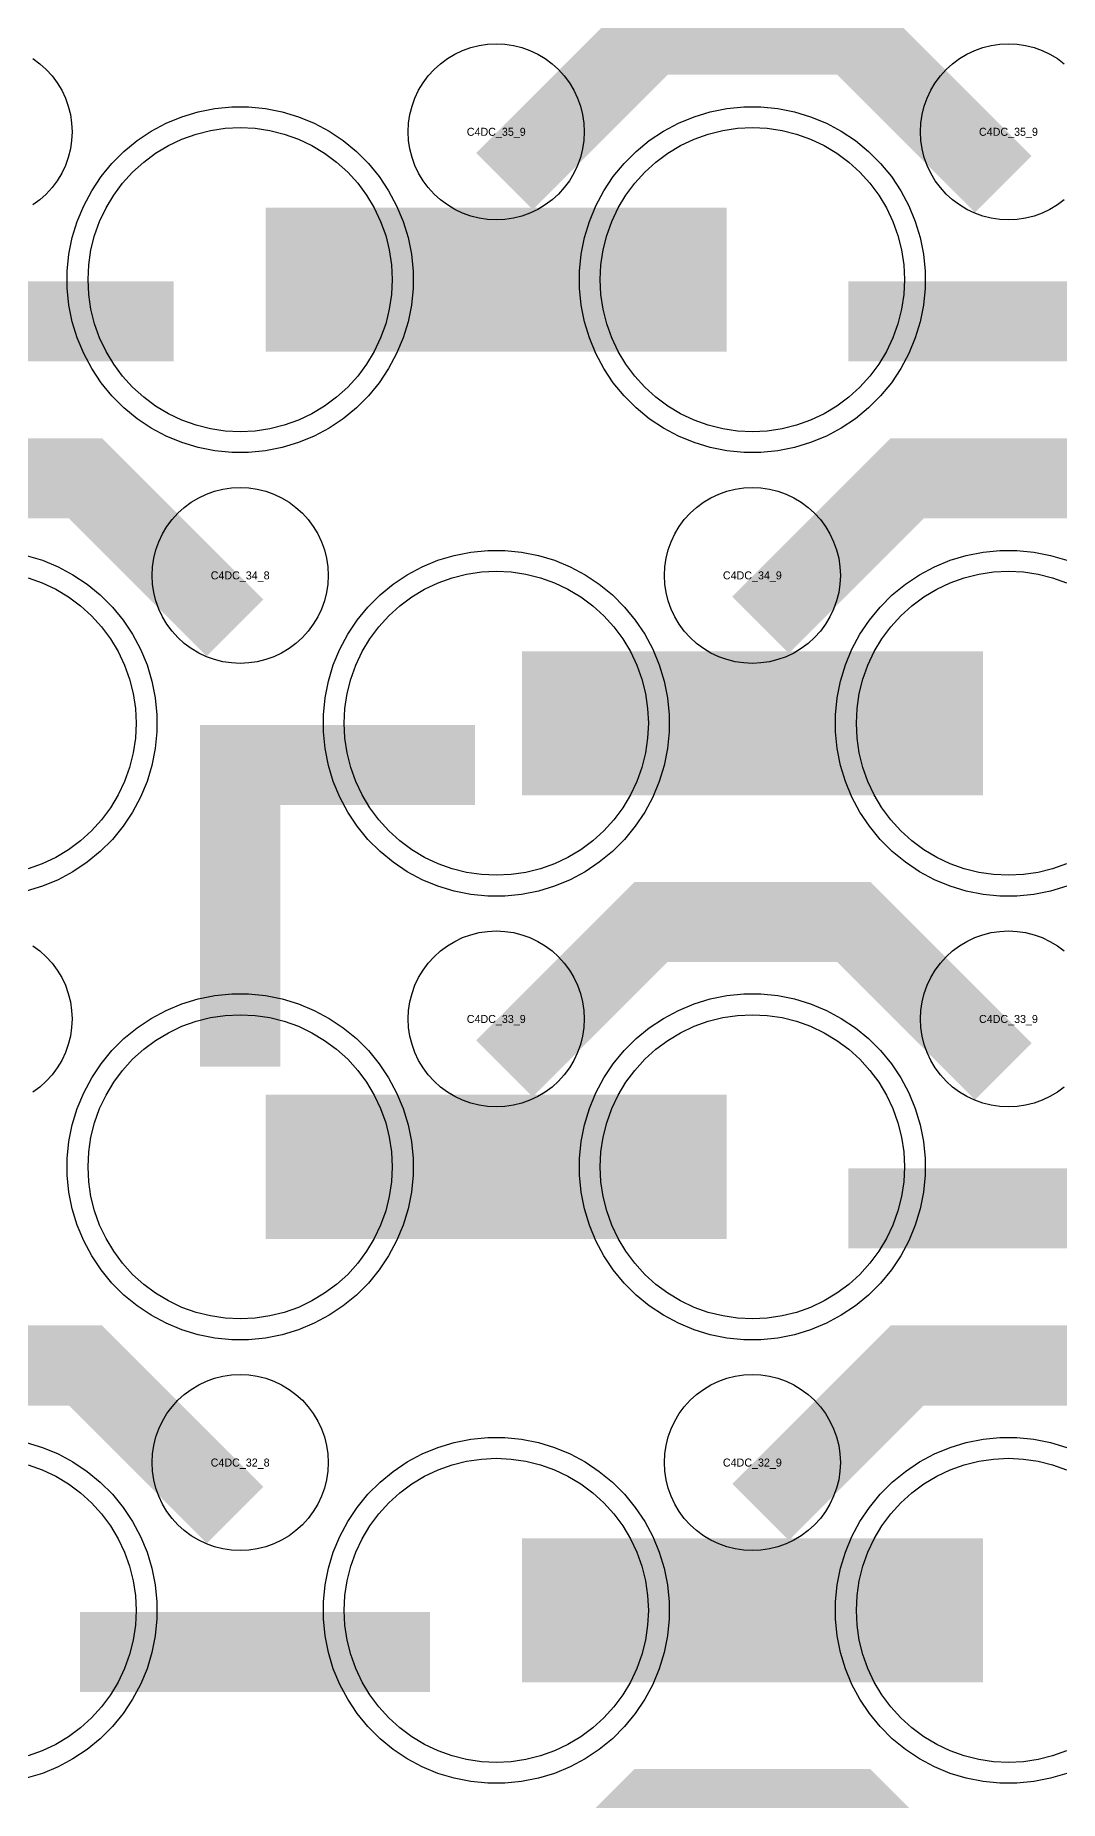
# Model space of a CAD drawing. Extents: x -11880 to 11880, y -14992 to 14992.
# Drawn here: x -9264 to -8944, y -10465 to -9913 of the extents above; entities that cross this region are included whole.
import ezdxf
from ezdxf.enums import TextEntityAlignment as Align

# ---------------------------------------------------------------- set-up
doc = ezdxf.new("R2010")
doc.units = 0
doc.header["$MEASUREMENT"] = 0
for name, color, linetype in [('GDS_775_DT_237', 138, 'CONTINUOUS'), ('RDL1_FS', 34, 'CONTINUOUS'), ('RDL_BS', 160, 'CONTINUOUS')]:
    doc.layers.add(name, color=color, linetype=linetype)

msp = doc.modelspace()

# ---------------------------------------------------------------- linework, layer by layer
at = {"layer": 'RDL1_FS', "color": 240, "true_color": 0xed1f24}
for points in [[(-9200, -10037.329), (-9204.657, -10037.1), (-9209.268, -10036.416), (-9213.791, -10035.284), (-9218.181, -10033.712), (-9222.395, -10031.72), (-9226.395, -10029.322), (-9230.14, -10026.544), (-9233.594, -10023.414), (-9236.724, -10019.96), (-9239.502, -10016.215), (-9241.9, -10012.215), (-9243.892, -10008.001), (-9245.464, -10003.611), (-9246.596, -9999.088), (-9247.28, -9994.477), (-9247.509, -9989.82), (-9247.28, -9985.163), (-9246.596, -9980.552), (-9245.464, -9976.029), (-9243.892, -9971.639), (-9241.9, -9967.425), (-9239.502, -9963.425), (-9236.724, -9959.68), (-9233.594, -9956.226), (-9230.14, -9953.096), (-9226.395, -9950.318), (-9222.395, -9947.92), (-9218.181, -9945.928), (-9213.791, -9944.356), (-9209.268, -9943.224), (-9204.657, -9942.54), (-9200, -9942.311), (-9195.343, -9942.54), (-9190.732, -9943.224), (-9186.209, -9944.356), (-9181.819, -9945.928), (-9177.605, -9947.92), (-9173.605, -9950.318), (-9169.86, -9953.096), (-9166.406, -9956.226), (-9163.276, -9959.68), (-9160.498, -9963.425), (-9158.1, -9967.425), (-9156.108, -9971.639), (-9154.536, -9976.029), (-9153.404, -9980.552), (-9152.72, -9985.163), (-9152.491, -9989.82), (-9152.72, -9994.477), (-9153.404, -9999.088), (-9154.536, -10003.611), (-9156.108, -10008.001), (-9158.1, -10012.215), (-9160.498, -10016.215), (-9163.276, -10019.96), (-9166.406, -10023.414), (-9169.86, -10026.544), (-9173.605, -10029.322), (-9177.605, -10031.72), (-9181.819, -10033.712), (-9186.209, -10035.284), (-9190.732, -10036.416), (-9195.343, -10037.1)], [(-9040, -10037.329), (-9044.657, -10037.1), (-9049.268, -10036.416), (-9053.791, -10035.284), (-9058.181, -10033.712), (-9062.395, -10031.72), (-9066.395, -10029.322), (-9070.14, -10026.544), (-9073.594, -10023.414), (-9076.724, -10019.96), (-9079.502, -10016.215), (-9081.9, -10012.215), (-9083.892, -10008.001), (-9085.464, -10003.611), (-9086.596, -9999.088), (-9087.28, -9994.477), (-9087.509, -9989.82), (-9087.28, -9985.163), (-9086.596, -9980.552), (-9085.464, -9976.029), (-9083.892, -9971.639), (-9081.9, -9967.425), (-9079.502, -9963.425), (-9076.724, -9959.68), (-9073.594, -9956.226), (-9070.14, -9953.096), (-9066.395, -9950.318), (-9062.395, -9947.92), (-9058.181, -9945.928), (-9053.791, -9944.356), (-9049.268, -9943.224), (-9044.657, -9942.54), (-9040, -9942.311), (-9035.343, -9942.54), (-9030.732, -9943.224), (-9026.209, -9944.356), (-9021.819, -9945.928), (-9017.605, -9947.92), (-9013.605, -9950.318), (-9009.86, -9953.096), (-9006.406, -9956.226), (-9003.276, -9959.68), (-9000.498, -9963.425), (-8998.1, -9967.425), (-8996.108, -9971.639), (-8994.536, -9976.029), (-8993.404, -9980.552), (-8992.72, -9985.163), (-8992.491, -9989.82), (-8992.72, -9994.477), (-8993.404, -9999.088), (-8994.536, -10003.611), (-8996.108, -10008.001), (-8998.1, -10012.215), (-9000.498, -10016.215), (-9003.276, -10019.96), (-9006.406, -10023.414), (-9009.86, -10026.544), (-9013.605, -10029.322), (-9017.605, -10031.72), (-9021.819, -10033.712), (-9026.209, -10035.284), (-9030.732, -10036.416), (-9035.343, -10037.1)], [(-9120, -10453.024), (-9124.657, -10452.795), (-9129.268, -10452.111), (-9133.791, -10450.979), (-9138.181, -10449.407), (-9142.395, -10447.415), (-9146.395, -10445.017), (-9150.14, -10442.239), (-9153.594, -10439.109), (-9156.724, -10435.655), (-9159.502, -10431.91), (-9161.9, -10427.91), (-9163.892, -10423.696), (-9165.464, -10419.306), (-9166.596, -10414.783), (-9167.28, -10410.172), (-9167.509, -10405.515), (-9167.28, -10400.858), (-9166.596, -10396.247), (-9165.464, -10391.724), (-9163.892, -10387.334), (-9161.9, -10383.12), (-9159.502, -10379.12), (-9156.724, -10375.375), (-9153.594, -10371.921), (-9150.14, -10368.791), (-9146.395, -10366.013), (-9142.395, -10363.615), (-9138.181, -10361.623), (-9133.791, -10360.051), (-9129.268, -10358.919), (-9124.657, -10358.235), (-9120, -10358.006), (-9115.343, -10358.235), (-9110.732, -10358.919), (-9106.209, -10360.051), (-9101.819, -10361.623), (-9097.605, -10363.615), (-9093.605, -10366.013), (-9089.86, -10368.791), (-9086.406, -10371.921), (-9083.276, -10375.375), (-9080.498, -10379.12), (-9078.1, -10383.12), (-9076.108, -10387.334), (-9074.536, -10391.724), (-9073.404, -10396.247), (-9072.72, -10400.858), (-9072.491, -10405.515), (-9072.72, -10410.172), (-9073.404, -10414.783), (-9074.536, -10419.306), (-9076.108, -10423.696), (-9078.1, -10427.91), (-9080.498, -10431.91), (-9083.276, -10435.655), (-9086.406, -10439.109), (-9089.86, -10442.239), (-9093.605, -10445.017), (-9097.605, -10447.415), (-9101.819, -10449.407), (-9106.209, -10450.979), (-9110.732, -10452.111), (-9115.343, -10452.795)]]:
    msp.add_lwpolyline(points, close=True, dxfattribs=at)
for points in [[(-9191.998, -9989.82, 45, 45, 0), (-9119.998, -9989.82, 45, 45, 0)], [(-9119.998, -9989.82, 45, 45, 0), (-9047.998, -9989.82, 45, 45, 0)], [(-9111.998, -10405.515, 45, 45, 0), (-9039.998, -10405.515, 45, 45, 0)], [(-9039.998, -10405.515, 45, 45, 0), (-8967.998, -10405.515, 45, 45, 0)]]:
    msp.add_lwpolyline(points, format="xyseb", dxfattribs=at)
for points in [[(-9266.209, -10082.921), (-9261.819, -10084.493), (-9257.605, -10086.485), (-9253.605, -10088.883), (-9249.86, -10091.661), (-9246.406, -10094.791), (-9243.276, -10098.245), (-9240.498, -10101.99), (-9238.1, -10105.99), (-9236.108, -10110.204), (-9234.536, -10114.594), (-9233.404, -10119.117), (-9232.72, -10123.728), (-9232.491, -10128.385), (-9232.72, -10133.042), (-9233.404, -10137.653), (-9234.536, -10142.176), (-9236.108, -10146.566), (-9238.1, -10150.78), (-9240.498, -10154.78), (-9243.276, -10158.525), (-9246.406, -10161.979), (-9249.86, -10165.109), (-9253.605, -10167.887), (-9257.605, -10170.285), (-9261.819, -10172.277), (-9266.209, -10173.849)], [(-9266.209, -10360.051), (-9261.819, -10361.623), (-9257.605, -10363.615), (-9253.605, -10366.013), (-9249.86, -10368.791), (-9246.406, -10371.921), (-9243.276, -10375.375), (-9240.498, -10379.12), (-9238.1, -10383.12), (-9236.108, -10387.334), (-9234.536, -10391.724), (-9233.404, -10396.247), (-9232.72, -10400.858), (-9232.491, -10405.515), (-9232.72, -10410.172), (-9233.404, -10414.783), (-9234.536, -10419.306), (-9236.108, -10423.696), (-9238.1, -10427.91), (-9240.498, -10431.91), (-9243.276, -10435.655), (-9246.406, -10439.109), (-9249.86, -10442.239), (-9253.605, -10445.017), (-9257.605, -10447.415), (-9261.819, -10449.407), (-9266.209, -10450.979)], [(-8941.819, -10449.407), (-8946.209, -10450.979), (-8950.732, -10452.111), (-8955.343, -10452.795), (-8960, -10453.024), (-8964.657, -10452.795), (-8969.268, -10452.111), (-8973.791, -10450.979), (-8978.181, -10449.407), (-8982.395, -10447.415), (-8986.395, -10445.017), (-8990.14, -10442.239), (-8993.594, -10439.109), (-8996.724, -10435.655), (-8999.502, -10431.91), (-9001.9, -10427.91), (-9003.892, -10423.696), (-9005.464, -10419.306), (-9006.596, -10414.783), (-9007.28, -10410.172), (-9007.509, -10405.515), (-9007.28, -10400.858), (-9006.596, -10396.247), (-9005.464, -10391.724), (-9003.892, -10387.334), (-9001.9, -10383.12), (-8999.502, -10379.12), (-8996.724, -10375.375), (-8993.594, -10371.921), (-8990.14, -10368.791), (-8986.395, -10366.013), (-8982.395, -10363.615), (-8978.181, -10361.623), (-8973.791, -10360.051), (-8969.268, -10358.919), (-8964.657, -10358.235), (-8960, -10358.006), (-8955.343, -10358.235), (-8950.732, -10358.919), (-8946.209, -10360.051), (-8941.819, -10361.623)]]:
    msp.add_lwpolyline(points, dxfattribs=at)
at = {"layer": 'RDL1_FS'}
for points in [[(-9120, -10175.894), (-9124.657, -10175.665), (-9129.268, -10174.981), (-9133.791, -10173.849), (-9138.181, -10172.277), (-9142.395, -10170.285), (-9146.395, -10167.887), (-9150.14, -10165.109), (-9153.594, -10161.979), (-9156.724, -10158.525), (-9159.502, -10154.78), (-9161.9, -10150.78), (-9163.892, -10146.566), (-9165.464, -10142.176), (-9166.596, -10137.653), (-9167.28, -10133.042), (-9167.509, -10128.385), (-9167.28, -10123.728), (-9166.596, -10119.117), (-9165.464, -10114.594), (-9163.892, -10110.204), (-9161.9, -10105.99), (-9159.502, -10101.99), (-9156.724, -10098.245), (-9153.594, -10094.791), (-9150.14, -10091.661), (-9146.395, -10088.883), (-9142.395, -10086.485), (-9138.181, -10084.493), (-9133.791, -10082.921), (-9129.268, -10081.789), (-9124.657, -10081.105), (-9120, -10080.876), (-9115.343, -10081.105), (-9110.732, -10081.789), (-9106.209, -10082.921), (-9101.819, -10084.493), (-9097.605, -10086.485), (-9093.605, -10088.883), (-9089.86, -10091.661), (-9086.406, -10094.791), (-9083.276, -10098.245), (-9080.498, -10101.99), (-9078.1, -10105.99), (-9076.108, -10110.204), (-9074.536, -10114.594), (-9073.404, -10119.117), (-9072.72, -10123.728), (-9072.491, -10128.385), (-9072.72, -10133.042), (-9073.404, -10137.653), (-9074.536, -10142.176), (-9076.108, -10146.566), (-9078.1, -10150.78), (-9080.498, -10154.78), (-9083.276, -10158.525), (-9086.406, -10161.979), (-9089.86, -10165.109), (-9093.605, -10167.887), (-9097.605, -10170.285), (-9101.819, -10172.277), (-9106.209, -10173.849), (-9110.732, -10174.981), (-9115.343, -10175.665)], [(-9200, -10314.459), (-9204.657, -10314.23), (-9209.268, -10313.546), (-9213.791, -10312.414), (-9218.181, -10310.842), (-9222.395, -10308.85), (-9226.395, -10306.452), (-9230.14, -10303.674), (-9233.594, -10300.544), (-9236.724, -10297.09), (-9239.502, -10293.345), (-9241.9, -10289.345), (-9243.892, -10285.131), (-9245.464, -10280.741), (-9246.596, -10276.218), (-9247.28, -10271.607), (-9247.509, -10266.95), (-9247.28, -10262.293), (-9246.596, -10257.682), (-9245.464, -10253.159), (-9243.892, -10248.769), (-9241.9, -10244.555), (-9239.502, -10240.555), (-9236.724, -10236.81), (-9233.594, -10233.356), (-9230.14, -10230.226), (-9226.395, -10227.448), (-9222.395, -10225.05), (-9218.181, -10223.058), (-9213.791, -10221.486), (-9209.268, -10220.354), (-9204.657, -10219.67), (-9200, -10219.441), (-9195.343, -10219.67), (-9190.732, -10220.354), (-9186.209, -10221.486), (-9181.819, -10223.058), (-9177.605, -10225.05), (-9173.605, -10227.448), (-9169.86, -10230.226), (-9166.406, -10233.356), (-9163.276, -10236.81), (-9160.498, -10240.555), (-9158.1, -10244.555), (-9156.108, -10248.769), (-9154.536, -10253.159), (-9153.404, -10257.682), (-9152.72, -10262.293), (-9152.491, -10266.95), (-9152.72, -10271.607), (-9153.404, -10276.218), (-9154.536, -10280.741), (-9156.108, -10285.131), (-9158.1, -10289.345), (-9160.498, -10293.345), (-9163.276, -10297.09), (-9166.406, -10300.544), (-9169.86, -10303.674), (-9173.605, -10306.452), (-9177.605, -10308.85), (-9181.819, -10310.842), (-9186.209, -10312.414), (-9190.732, -10313.546), (-9195.343, -10314.23)], [(-9040, -10314.459), (-9044.657, -10314.23), (-9049.268, -10313.546), (-9053.791, -10312.414), (-9058.181, -10310.842), (-9062.395, -10308.85), (-9066.395, -10306.452), (-9070.14, -10303.674), (-9073.594, -10300.544), (-9076.724, -10297.09), (-9079.502, -10293.345), (-9081.9, -10289.345), (-9083.892, -10285.131), (-9085.464, -10280.741), (-9086.596, -10276.218), (-9087.28, -10271.607), (-9087.509, -10266.95), (-9087.28, -10262.293), (-9086.596, -10257.682), (-9085.464, -10253.159), (-9083.892, -10248.769), (-9081.9, -10244.555), (-9079.502, -10240.555), (-9076.724, -10236.81), (-9073.594, -10233.356), (-9070.14, -10230.226), (-9066.395, -10227.448), (-9062.395, -10225.05), (-9058.181, -10223.058), (-9053.791, -10221.486), (-9049.268, -10220.354), (-9044.657, -10219.67), (-9040, -10219.441), (-9035.343, -10219.67), (-9030.732, -10220.354), (-9026.209, -10221.486), (-9021.819, -10223.058), (-9017.605, -10225.05), (-9013.605, -10227.448), (-9009.86, -10230.226), (-9006.406, -10233.356), (-9003.276, -10236.81), (-9000.498, -10240.555), (-8998.1, -10244.555), (-8996.108, -10248.769), (-8994.536, -10253.159), (-8993.404, -10257.682), (-8992.72, -10262.293), (-8992.491, -10266.95), (-8992.72, -10271.607), (-8993.404, -10276.218), (-8994.536, -10280.741), (-8996.108, -10285.131), (-8998.1, -10289.345), (-9000.498, -10293.345), (-9003.276, -10297.09), (-9006.406, -10300.544), (-9009.86, -10303.674), (-9013.605, -10306.452), (-9017.605, -10308.85), (-9021.819, -10310.842), (-9026.209, -10312.414), (-9030.732, -10313.546), (-9035.343, -10314.23)]]:
    msp.add_lwpolyline(points, close=True, dxfattribs=at)
msp.add_lwpolyline([(-8941.819, -10172.277), (-8946.209, -10173.849), (-8950.732, -10174.981), (-8955.343, -10175.665), (-8960, -10175.894), (-8964.657, -10175.665), (-8969.268, -10174.981), (-8973.791, -10173.849), (-8978.181, -10172.277), (-8982.395, -10170.285), (-8986.395, -10167.887), (-8990.14, -10165.109), (-8993.594, -10161.979), (-8996.724, -10158.525), (-8999.502, -10154.78), (-9001.9, -10150.78), (-9003.892, -10146.566), (-9005.464, -10142.176), (-9006.596, -10137.653), (-9007.28, -10133.042), (-9007.509, -10128.385), (-9007.28, -10123.728), (-9006.596, -10119.117), (-9005.464, -10114.594), (-9003.892, -10110.204), (-9001.9, -10105.99), (-8999.502, -10101.99), (-8996.724, -10098.245), (-8993.594, -10094.791), (-8990.14, -10091.661), (-8986.395, -10088.883), (-8982.395, -10086.485), (-8978.181, -10084.493), (-8973.791, -10082.921), (-8969.268, -10081.789), (-8964.657, -10081.105), (-8960, -10080.876), (-8955.343, -10081.105), (-8950.732, -10081.789), (-8946.209, -10082.921), (-8941.819, -10084.493)], dxfattribs=at)
for points in [[(-9111.998, -10128.385, 45, 45, 0), (-9039.998, -10128.385, 45, 45, 0)], [(-9039.998, -10128.385, 45, 45, 0), (-8967.998, -10128.385, 45, 45, 0)], [(-9191.998, -10266.95, 45, 45, 0), (-9119.998, -10266.95, 45, 45, 0)], [(-9119.998, -10266.95, 45, 45, 0), (-9047.998, -10266.95, 45, 45, 0)]]:
    msp.add_lwpolyline(points, format="xyseb", dxfattribs=at)
at = {"layer": 'RDL_BS'}
for points in [[(-9117.438, -9959.134, 25, 25, 0), (-9071.623, -9913.319, 25, 25, 0), (-9038.07, -9913.319, 25, 25, 0)], [(-8961.599, -9960.033, 25, 25, 0), (-9008.313, -9913.319, 25, 25, 0), (-9038.071, -9913.319, 25, 25, 0)], [(-9201.599, -10098.598, 25, 25, 0), (-9248.313, -10051.884, 25, 25, 0), (-9278.071, -10051.884, 25, 25, 0)], [(-9037.438, -10097.699, 25, 25, 0), (-8991.623, -10051.884, 25, 25, 0), (-8958.07, -10051.884, 25, 25, 0)], [(-8881.599, -10098.598, 25, 25, 0), (-8928.313, -10051.884, 25, 25, 0), (-8958.071, -10051.884, 25, 25, 0)], [(-9200, -10235.675, 25, 25, 0), (-9200, -10128.898, 25, 25, 0)], [(-9212.5, -10141.398, 25, 25, 0), (-9126.667, -10141.398, 25, 25, 0)], [(-9172.944, -10141.398, 25, 25, 0), (-9131.74, -10141.398, 25, 25, 0)], [(-9200, -10159.367, 25, 25, 0), (-9200, -10204.987, 25, 25, 0)], [(-9117.438, -10236.264, 25, 25, 0), (-9071.623, -10190.449, 25, 25, 0), (-9038.07, -10190.449, 25, 25, 0)], [(-8961.599, -10237.163, 25, 25, 0), (-9008.313, -10190.449, 25, 25, 0), (-9038.071, -10190.449, 25, 25, 0)], [(-9009.984, -10279.963, 25, 25, 0), (-8900.719, -10279.963, 25, 25, 0)], [(-9201.599, -10375.728, 25, 25, 0), (-9248.313, -10329.014, 25, 25, 0), (-9278.071, -10329.014, 25, 25, 0)], [(-9037.438, -10374.829, 25, 25, 0), (-8991.623, -10329.014, 25, 25, 0), (-8958.07, -10329.014, 25, 25, 0)], [(-8881.599, -10375.728, 25, 25, 0), (-8928.313, -10329.014, 25, 25, 0), (-8958.071, -10329.014, 25, 25, 0)], [(-9117.438, -10513.394, 25, 25, 0), (-9071.623, -10467.579, 25, 25, 0), (-9038.07, -10467.579, 25, 25, 0)], [(-8961.599, -10514.293, 25, 25, 0), (-9008.313, -10467.579, 25, 25, 0), (-9038.071, -10467.579, 25, 25, 0)]]:
    msp.add_lwpolyline(points, format="xyseb", dxfattribs=at)
for points in [[(-9264.72, -9920.775), (-9262.557, -9922.378), (-9260.558, -9924.19), (-9258.746, -9926.189), (-9257.143, -9928.352), (-9255.75, -9930.676), (-9254.598, -9933.113), (-9253.691, -9935.648), (-9253.034, -9938.267), (-9252.638, -9940.939), (-9252.506, -9943.632), (-9252.638, -9946.325), (-9253.034, -9948.997), (-9253.691, -9951.616), (-9254.598, -9954.151), (-9255.75, -9956.588), (-9257.143, -9958.912), (-9258.746, -9961.075), (-9260.558, -9963.074), (-9262.557, -9964.886), (-9264.72, -9966.489)], [(-8942.557, -9964.886), (-8944.72, -9966.489), (-8947.044, -9967.882), (-8949.481, -9969.034), (-8952.016, -9969.941), (-8954.635, -9970.598), (-8957.307, -9970.994), (-8960, -9971.126), (-8962.693, -9970.994), (-8965.365, -9970.598), (-8967.984, -9969.941), (-8970.519, -9969.034), (-8972.956, -9967.882), (-8975.28, -9966.489), (-8977.443, -9964.886), (-8979.442, -9963.074), (-8981.254, -9961.075), (-8982.857, -9958.912), (-8984.25, -9956.588), (-8985.402, -9954.151), (-8986.309, -9951.616), (-8986.966, -9948.997), (-8987.362, -9946.325), (-8987.494, -9943.632), (-8987.362, -9940.939), (-8986.966, -9938.267), (-8986.309, -9935.648), (-8985.402, -9933.113), (-8984.25, -9930.676), (-8982.857, -9928.352), (-8981.254, -9926.189), (-8979.442, -9924.19), (-8977.443, -9922.378), (-8975.28, -9920.775), (-8972.956, -9919.382), (-8970.519, -9918.23), (-8967.984, -9917.323), (-8965.365, -9916.666), (-8962.693, -9916.27), (-8960, -9916.138), (-8957.307, -9916.27), (-8954.635, -9916.666), (-8952.016, -9917.323), (-8949.481, -9918.23), (-8947.044, -9919.382), (-8944.72, -9920.775), (-8942.557, -9922.378)], [(-8941.795, -10179.291), (-8946.835, -10180.822), (-8952.062, -10181.868), (-8957.356, -10182.385), (-8962.644, -10182.385), (-8967.938, -10181.868), (-8973.165, -10180.822), (-8978.205, -10179.291), (-8983.115, -10177.26), (-8987.777, -10174.768), (-8992.191, -10171.821), (-8996.292, -10168.459), (-9000.074, -10164.677), (-9003.436, -10160.576), (-9006.383, -10156.162), (-9008.875, -10151.5), (-9010.906, -10146.59), (-9012.437, -10141.55), (-9013.483, -10136.323), (-9014, -10131.029), (-9014, -10125.741), (-9013.483, -10120.447), (-9012.437, -10115.22), (-9010.906, -10110.18), (-9008.875, -10105.27), (-9006.383, -10100.608), (-9003.436, -10096.194), (-9000.074, -10092.093), (-8996.292, -10088.311), (-8992.191, -10084.949), (-8987.777, -10082.002), (-8983.115, -10079.51), (-8978.205, -10077.479), (-8973.165, -10075.948), (-8967.938, -10074.902), (-8962.644, -10074.385), (-8957.356, -10074.385), (-8952.062, -10074.902), (-8946.835, -10075.948), (-8941.795, -10077.479)], [(-8942.557, -10242.016), (-8944.72, -10243.619), (-8947.044, -10245.012), (-8949.481, -10246.164), (-8952.016, -10247.071), (-8954.635, -10247.728), (-8957.307, -10248.124), (-8960, -10248.256), (-8962.693, -10248.124), (-8965.365, -10247.728), (-8967.984, -10247.071), (-8970.519, -10246.164), (-8972.956, -10245.012), (-8975.28, -10243.619), (-8977.443, -10242.016), (-8979.442, -10240.204), (-8981.254, -10238.205), (-8982.857, -10236.042), (-8984.25, -10233.718), (-8985.402, -10231.281), (-8986.309, -10228.746), (-8986.966, -10226.127), (-8987.362, -10223.455), (-8987.494, -10220.762), (-8987.362, -10218.069), (-8986.966, -10215.397), (-8986.309, -10212.778), (-8985.402, -10210.243), (-8984.25, -10207.806), (-8982.857, -10205.482), (-8981.254, -10203.319), (-8979.442, -10201.32), (-8977.443, -10199.508), (-8975.28, -10197.905), (-8972.956, -10196.512), (-8970.519, -10195.36), (-8967.984, -10194.453), (-8965.365, -10193.796), (-8962.693, -10193.4), (-8960, -10193.268), (-8957.307, -10193.4), (-8954.635, -10193.796), (-8952.016, -10194.453), (-8949.481, -10195.36), (-8947.044, -10196.512), (-8944.72, -10197.905), (-8942.557, -10199.508)], [(-9264.72, -10197.905), (-9262.557, -10199.508), (-9260.558, -10201.32), (-9258.746, -10203.319), (-9257.143, -10205.482), (-9255.75, -10207.806), (-9254.598, -10210.243), (-9253.691, -10212.778), (-9253.034, -10215.397), (-9252.638, -10218.069), (-9252.506, -10220.762), (-9252.638, -10223.455), (-9253.034, -10226.127), (-9253.691, -10228.746), (-9254.598, -10231.281), (-9255.75, -10233.718), (-9257.143, -10236.042), (-9258.746, -10238.205), (-9260.558, -10240.204), (-9262.557, -10242.016), (-9264.72, -10243.619)]]:
    msp.add_lwpolyline(points, dxfattribs=at)
for points in [[(-9120, -9971.126), (-9122.693, -9970.994), (-9125.365, -9970.598), (-9127.984, -9969.941), (-9130.519, -9969.034), (-9132.956, -9967.882), (-9135.28, -9966.489), (-9137.443, -9964.886), (-9139.442, -9963.074), (-9141.254, -9961.075), (-9142.857, -9958.912), (-9144.25, -9956.588), (-9145.402, -9954.151), (-9146.309, -9951.616), (-9146.966, -9948.997), (-9147.362, -9946.325), (-9147.494, -9943.632), (-9147.362, -9940.939), (-9146.966, -9938.267), (-9146.309, -9935.648), (-9145.402, -9933.113), (-9144.25, -9930.676), (-9142.857, -9928.352), (-9141.254, -9926.189), (-9139.442, -9924.19), (-9137.443, -9922.378), (-9135.28, -9920.775), (-9132.956, -9919.382), (-9130.519, -9918.23), (-9127.984, -9917.323), (-9125.365, -9916.666), (-9122.693, -9916.27), (-9120, -9916.138), (-9117.307, -9916.27), (-9114.635, -9916.666), (-9112.016, -9917.323), (-9109.481, -9918.23), (-9107.044, -9919.382), (-9104.72, -9920.775), (-9102.557, -9922.378), (-9100.558, -9924.19), (-9098.746, -9926.189), (-9097.143, -9928.352), (-9095.75, -9930.676), (-9094.598, -9933.113), (-9093.691, -9935.648), (-9093.034, -9938.267), (-9092.638, -9940.939), (-9092.506, -9943.632), (-9092.638, -9946.325), (-9093.034, -9948.997), (-9093.691, -9951.616), (-9094.598, -9954.151), (-9095.75, -9956.588), (-9097.143, -9958.912), (-9098.746, -9961.075), (-9100.558, -9963.074), (-9102.557, -9964.886), (-9104.72, -9966.489), (-9107.044, -9967.882), (-9109.481, -9969.034), (-9112.016, -9969.941), (-9114.635, -9970.598), (-9117.307, -9970.994)], [(-9200, -10109.691), (-9202.693, -10109.559), (-9205.365, -10109.163), (-9207.984, -10108.506), (-9210.519, -10107.599), (-9212.956, -10106.447), (-9215.28, -10105.054), (-9217.443, -10103.451), (-9219.442, -10101.639), (-9221.254, -10099.64), (-9222.857, -10097.477), (-9224.25, -10095.153), (-9225.402, -10092.716), (-9226.309, -10090.181), (-9226.966, -10087.562), (-9227.362, -10084.89), (-9227.494, -10082.197), (-9227.362, -10079.504), (-9226.966, -10076.832), (-9226.309, -10074.213), (-9225.402, -10071.678), (-9224.25, -10069.241), (-9222.857, -10066.917), (-9221.254, -10064.754), (-9219.442, -10062.755), (-9217.443, -10060.943), (-9215.28, -10059.34), (-9212.956, -10057.947), (-9210.519, -10056.795), (-9207.984, -10055.888), (-9205.365, -10055.231), (-9202.693, -10054.835), (-9200, -10054.703), (-9197.307, -10054.835), (-9194.635, -10055.231), (-9192.016, -10055.888), (-9189.481, -10056.795), (-9187.044, -10057.947), (-9184.72, -10059.34), (-9182.557, -10060.943), (-9180.558, -10062.755), (-9178.746, -10064.754), (-9177.143, -10066.917), (-9175.75, -10069.241), (-9174.598, -10071.678), (-9173.691, -10074.213), (-9173.034, -10076.832), (-9172.638, -10079.504), (-9172.506, -10082.197), (-9172.638, -10084.89), (-9173.034, -10087.562), (-9173.691, -10090.181), (-9174.598, -10092.716), (-9175.75, -10095.153), (-9177.143, -10097.477), (-9178.746, -10099.64), (-9180.558, -10101.639), (-9182.557, -10103.451), (-9184.72, -10105.054), (-9187.044, -10106.447), (-9189.481, -10107.599), (-9192.016, -10108.506), (-9194.635, -10109.163), (-9197.307, -10109.559)], [(-9040, -10109.691), (-9042.693, -10109.559), (-9045.365, -10109.163), (-9047.984, -10108.506), (-9050.519, -10107.599), (-9052.956, -10106.447), (-9055.28, -10105.054), (-9057.443, -10103.451), (-9059.442, -10101.639), (-9061.254, -10099.64), (-9062.857, -10097.477), (-9064.25, -10095.153), (-9065.402, -10092.716), (-9066.309, -10090.181), (-9066.966, -10087.562), (-9067.362, -10084.89), (-9067.494, -10082.197), (-9067.362, -10079.504), (-9066.966, -10076.832), (-9066.309, -10074.213), (-9065.402, -10071.678), (-9064.25, -10069.241), (-9062.857, -10066.917), (-9061.254, -10064.754), (-9059.442, -10062.755), (-9057.443, -10060.943), (-9055.28, -10059.34), (-9052.956, -10057.947), (-9050.519, -10056.795), (-9047.984, -10055.888), (-9045.365, -10055.231), (-9042.693, -10054.835), (-9040, -10054.703), (-9037.307, -10054.835), (-9034.635, -10055.231), (-9032.016, -10055.888), (-9029.481, -10056.795), (-9027.044, -10057.947), (-9024.72, -10059.34), (-9022.557, -10060.943), (-9020.558, -10062.755), (-9018.746, -10064.754), (-9017.143, -10066.917), (-9015.75, -10069.241), (-9014.598, -10071.678), (-9013.691, -10074.213), (-9013.034, -10076.832), (-9012.638, -10079.504), (-9012.506, -10082.197), (-9012.638, -10084.89), (-9013.034, -10087.562), (-9013.691, -10090.181), (-9014.598, -10092.716), (-9015.75, -10095.153), (-9017.143, -10097.477), (-9018.746, -10099.64), (-9020.558, -10101.639), (-9022.557, -10103.451), (-9024.72, -10105.054), (-9027.044, -10106.447), (-9029.481, -10107.599), (-9032.016, -10108.506), (-9034.635, -10109.163), (-9037.307, -10109.559)], [(-9122.644, -10182.385), (-9127.938, -10181.868), (-9133.165, -10180.822), (-9138.205, -10179.291), (-9143.115, -10177.26), (-9147.777, -10174.768), (-9152.191, -10171.821), (-9156.292, -10168.459), (-9160.074, -10164.677), (-9163.436, -10160.576), (-9166.383, -10156.162), (-9168.875, -10151.5), (-9170.906, -10146.59), (-9172.437, -10141.55), (-9173.483, -10136.323), (-9174, -10131.029), (-9174, -10125.741), (-9173.483, -10120.447), (-9172.437, -10115.22), (-9170.906, -10110.18), (-9168.875, -10105.27), (-9166.383, -10100.608), (-9163.436, -10096.194), (-9160.074, -10092.093), (-9156.292, -10088.311), (-9152.191, -10084.949), (-9147.777, -10082.002), (-9143.115, -10079.51), (-9138.205, -10077.479), (-9133.165, -10075.948), (-9127.938, -10074.902), (-9122.644, -10074.385), (-9117.356, -10074.385), (-9112.062, -10074.902), (-9106.835, -10075.948), (-9101.795, -10077.479), (-9096.885, -10079.51), (-9092.223, -10082.002), (-9087.809, -10084.949), (-9083.708, -10088.311), (-9079.926, -10092.093), (-9076.564, -10096.194), (-9073.617, -10100.608), (-9071.125, -10105.27), (-9069.094, -10110.18), (-9067.563, -10115.22), (-9066.517, -10120.447), (-9066, -10125.741), (-9066, -10131.029), (-9066.517, -10136.323), (-9067.563, -10141.55), (-9069.094, -10146.59), (-9071.125, -10151.5), (-9073.617, -10156.162), (-9076.564, -10160.576), (-9079.926, -10164.677), (-9083.708, -10168.459), (-9087.809, -10171.821), (-9092.223, -10174.768), (-9096.885, -10177.26), (-9101.795, -10179.291), (-9106.835, -10180.822), (-9112.062, -10181.868), (-9117.356, -10182.385)], [(-9120, -10248.256), (-9122.693, -10248.124), (-9125.365, -10247.728), (-9127.984, -10247.071), (-9130.519, -10246.164), (-9132.956, -10245.012), (-9135.28, -10243.619), (-9137.443, -10242.016), (-9139.442, -10240.204), (-9141.254, -10238.205), (-9142.857, -10236.042), (-9144.25, -10233.718), (-9145.402, -10231.281), (-9146.309, -10228.746), (-9146.966, -10226.127), (-9147.362, -10223.455), (-9147.494, -10220.762), (-9147.362, -10218.069), (-9146.966, -10215.397), (-9146.309, -10212.778), (-9145.402, -10210.243), (-9144.25, -10207.806), (-9142.857, -10205.482), (-9141.254, -10203.319), (-9139.442, -10201.32), (-9137.443, -10199.508), (-9135.28, -10197.905), (-9132.956, -10196.512), (-9130.519, -10195.36), (-9127.984, -10194.453), (-9125.365, -10193.796), (-9122.693, -10193.4), (-9120, -10193.268), (-9117.307, -10193.4), (-9114.635, -10193.796), (-9112.016, -10194.453), (-9109.481, -10195.36), (-9107.044, -10196.512), (-9104.72, -10197.905), (-9102.557, -10199.508), (-9100.558, -10201.32), (-9098.746, -10203.319), (-9097.143, -10205.482), (-9095.75, -10207.806), (-9094.598, -10210.243), (-9093.691, -10212.778), (-9093.034, -10215.397), (-9092.638, -10218.069), (-9092.506, -10220.762), (-9092.638, -10223.455), (-9093.034, -10226.127), (-9093.691, -10228.746), (-9094.598, -10231.281), (-9095.75, -10233.718), (-9097.143, -10236.042), (-9098.746, -10238.205), (-9100.558, -10240.204), (-9102.557, -10242.016), (-9104.72, -10243.619), (-9107.044, -10245.012), (-9109.481, -10246.164), (-9112.016, -10247.071), (-9114.635, -10247.728), (-9117.307, -10248.124)], [(-9202.644, -10320.95), (-9207.938, -10320.433), (-9213.165, -10319.387), (-9218.205, -10317.856), (-9223.115, -10315.825), (-9227.777, -10313.333), (-9232.191, -10310.386), (-9236.292, -10307.024), (-9240.074, -10303.242), (-9243.436, -10299.141), (-9246.383, -10294.727), (-9248.875, -10290.065), (-9250.906, -10285.155), (-9252.437, -10280.115), (-9253.483, -10274.888), (-9254, -10269.594), (-9254, -10264.306), (-9253.483, -10259.012), (-9252.437, -10253.785), (-9250.906, -10248.745), (-9248.875, -10243.835), (-9246.383, -10239.173), (-9243.436, -10234.759), (-9240.074, -10230.658), (-9236.292, -10226.876), (-9232.191, -10223.514), (-9227.777, -10220.567), (-9223.115, -10218.075), (-9218.205, -10216.044), (-9213.165, -10214.513), (-9207.938, -10213.467), (-9202.644, -10212.95), (-9197.356, -10212.95), (-9192.062, -10213.467), (-9186.835, -10214.513), (-9181.795, -10216.044), (-9176.885, -10218.075), (-9172.223, -10220.567), (-9167.809, -10223.514), (-9163.708, -10226.876), (-9159.926, -10230.658), (-9156.564, -10234.759), (-9153.617, -10239.173), (-9151.125, -10243.835), (-9149.094, -10248.745), (-9147.563, -10253.785), (-9146.517, -10259.012), (-9146, -10264.306), (-9146, -10269.594), (-9146.517, -10274.888), (-9147.563, -10280.115), (-9149.094, -10285.155), (-9151.125, -10290.065), (-9153.617, -10294.727), (-9156.564, -10299.141), (-9159.926, -10303.242), (-9163.708, -10307.024), (-9167.809, -10310.386), (-9172.223, -10313.333), (-9176.885, -10315.825), (-9181.795, -10317.856), (-9186.835, -10319.387), (-9192.062, -10320.433), (-9197.356, -10320.95)], [(-9042.644, -10320.95), (-9047.938, -10320.433), (-9053.165, -10319.387), (-9058.205, -10317.856), (-9063.115, -10315.825), (-9067.777, -10313.333), (-9072.191, -10310.386), (-9076.292, -10307.024), (-9080.074, -10303.242), (-9083.436, -10299.141), (-9086.383, -10294.727), (-9088.875, -10290.065), (-9090.906, -10285.155), (-9092.437, -10280.115), (-9093.483, -10274.888), (-9094, -10269.594), (-9094, -10264.306), (-9093.483, -10259.012), (-9092.437, -10253.785), (-9090.906, -10248.745), (-9088.875, -10243.835), (-9086.383, -10239.173), (-9083.436, -10234.759), (-9080.074, -10230.658), (-9076.292, -10226.876), (-9072.191, -10223.514), (-9067.777, -10220.567), (-9063.115, -10218.075), (-9058.205, -10216.044), (-9053.165, -10214.513), (-9047.938, -10213.467), (-9042.644, -10212.95), (-9037.356, -10212.95), (-9032.062, -10213.467), (-9026.835, -10214.513), (-9021.795, -10216.044), (-9016.885, -10218.075), (-9012.223, -10220.567), (-9007.809, -10223.514), (-9003.708, -10226.876), (-8999.926, -10230.658), (-8996.564, -10234.759), (-8993.617, -10239.173), (-8991.125, -10243.835), (-8989.094, -10248.745), (-8987.563, -10253.785), (-8986.517, -10259.012), (-8986, -10264.306), (-8986, -10269.594), (-8986.517, -10274.888), (-8987.563, -10280.115), (-8989.094, -10285.155), (-8991.125, -10290.065), (-8993.617, -10294.727), (-8996.564, -10299.141), (-8999.926, -10303.242), (-9003.708, -10307.024), (-9007.809, -10310.386), (-9012.223, -10313.333), (-9016.885, -10315.825), (-9021.795, -10317.856), (-9026.835, -10319.387), (-9032.062, -10320.433), (-9037.356, -10320.95)], [(-9200, -10386.821), (-9202.693, -10386.689), (-9205.365, -10386.293), (-9207.984, -10385.636), (-9210.519, -10384.729), (-9212.956, -10383.577), (-9215.28, -10382.184), (-9217.443, -10380.581), (-9219.442, -10378.769), (-9221.254, -10376.77), (-9222.857, -10374.607), (-9224.25, -10372.283), (-9225.402, -10369.846), (-9226.309, -10367.311), (-9226.966, -10364.692), (-9227.362, -10362.02), (-9227.494, -10359.327), (-9227.362, -10356.634), (-9226.966, -10353.962), (-9226.309, -10351.343), (-9225.402, -10348.808), (-9224.25, -10346.371), (-9222.857, -10344.047), (-9221.254, -10341.884), (-9219.442, -10339.885), (-9217.443, -10338.073), (-9215.28, -10336.47), (-9212.956, -10335.077), (-9210.519, -10333.925), (-9207.984, -10333.018), (-9205.365, -10332.361), (-9202.693, -10331.965), (-9200, -10331.833), (-9197.307, -10331.965), (-9194.635, -10332.361), (-9192.016, -10333.018), (-9189.481, -10333.925), (-9187.044, -10335.077), (-9184.72, -10336.47), (-9182.557, -10338.073), (-9180.558, -10339.885), (-9178.746, -10341.884), (-9177.143, -10344.047), (-9175.75, -10346.371), (-9174.598, -10348.808), (-9173.691, -10351.343), (-9173.034, -10353.962), (-9172.638, -10356.634), (-9172.506, -10359.327), (-9172.638, -10362.02), (-9173.034, -10364.692), (-9173.691, -10367.311), (-9174.598, -10369.846), (-9175.75, -10372.283), (-9177.143, -10374.607), (-9178.746, -10376.77), (-9180.558, -10378.769), (-9182.557, -10380.581), (-9184.72, -10382.184), (-9187.044, -10383.577), (-9189.481, -10384.729), (-9192.016, -10385.636), (-9194.635, -10386.293), (-9197.307, -10386.689)], [(-9040, -10386.821), (-9042.693, -10386.689), (-9045.365, -10386.293), (-9047.984, -10385.636), (-9050.519, -10384.729), (-9052.956, -10383.577), (-9055.28, -10382.184), (-9057.443, -10380.581), (-9059.442, -10378.769), (-9061.254, -10376.77), (-9062.857, -10374.607), (-9064.25, -10372.283), (-9065.402, -10369.846), (-9066.309, -10367.311), (-9066.966, -10364.692), (-9067.362, -10362.02), (-9067.494, -10359.327), (-9067.362, -10356.634), (-9066.966, -10353.962), (-9066.309, -10351.343), (-9065.402, -10348.808), (-9064.25, -10346.371), (-9062.857, -10344.047), (-9061.254, -10341.884), (-9059.442, -10339.885), (-9057.443, -10338.073), (-9055.28, -10336.47), (-9052.956, -10335.077), (-9050.519, -10333.925), (-9047.984, -10333.018), (-9045.365, -10332.361), (-9042.693, -10331.965), (-9040, -10331.833), (-9037.307, -10331.965), (-9034.635, -10332.361), (-9032.016, -10333.018), (-9029.481, -10333.925), (-9027.044, -10335.077), (-9024.72, -10336.47), (-9022.557, -10338.073), (-9020.558, -10339.885), (-9018.746, -10341.884), (-9017.143, -10344.047), (-9015.75, -10346.371), (-9014.598, -10348.808), (-9013.691, -10351.343), (-9013.034, -10353.962), (-9012.638, -10356.634), (-9012.506, -10359.327), (-9012.638, -10362.02), (-9013.034, -10364.692), (-9013.691, -10367.311), (-9014.598, -10369.846), (-9015.75, -10372.283), (-9017.143, -10374.607), (-9018.746, -10376.77), (-9020.558, -10378.769), (-9022.557, -10380.581), (-9024.72, -10382.184), (-9027.044, -10383.577), (-9029.481, -10384.729), (-9032.016, -10385.636), (-9034.635, -10386.293), (-9037.307, -10386.689)]]:
    msp.add_lwpolyline(points, close=True, dxfattribs=at)
at = {"layer": 'RDL_BS', "color": 240, "true_color": 0xed1f24}
for points in [[(-9202.644, -10043.82), (-9207.938, -10043.303), (-9213.165, -10042.257), (-9218.205, -10040.726), (-9223.115, -10038.695), (-9227.777, -10036.203), (-9232.191, -10033.256), (-9236.292, -10029.894), (-9240.074, -10026.112), (-9243.436, -10022.011), (-9246.383, -10017.597), (-9248.875, -10012.935), (-9250.906, -10008.025), (-9252.437, -10002.985), (-9253.483, -9997.758), (-9254, -9992.464), (-9254, -9987.176), (-9253.483, -9981.882), (-9252.437, -9976.655), (-9250.906, -9971.615), (-9248.875, -9966.705), (-9246.383, -9962.043), (-9243.436, -9957.629), (-9240.074, -9953.528), (-9236.292, -9949.746), (-9232.191, -9946.384), (-9227.777, -9943.437), (-9223.115, -9940.945), (-9218.205, -9938.914), (-9213.165, -9937.383), (-9207.938, -9936.337), (-9202.644, -9935.82), (-9197.356, -9935.82), (-9192.062, -9936.337), (-9186.835, -9937.383), (-9181.795, -9938.914), (-9176.885, -9940.945), (-9172.223, -9943.437), (-9167.809, -9946.384), (-9163.708, -9949.746), (-9159.926, -9953.528), (-9156.564, -9957.629), (-9153.617, -9962.043), (-9151.125, -9966.705), (-9149.094, -9971.615), (-9147.563, -9976.655), (-9146.517, -9981.882), (-9146, -9987.176), (-9146, -9992.464), (-9146.517, -9997.758), (-9147.563, -10002.985), (-9149.094, -10008.025), (-9151.125, -10012.935), (-9153.617, -10017.597), (-9156.564, -10022.011), (-9159.926, -10026.112), (-9163.708, -10029.894), (-9167.809, -10033.256), (-9172.223, -10036.203), (-9176.885, -10038.695), (-9181.795, -10040.726), (-9186.835, -10042.257), (-9192.062, -10043.303), (-9197.356, -10043.82)], [(-9042.644, -10043.82), (-9047.938, -10043.303), (-9053.165, -10042.257), (-9058.205, -10040.726), (-9063.115, -10038.695), (-9067.777, -10036.203), (-9072.191, -10033.256), (-9076.292, -10029.894), (-9080.074, -10026.112), (-9083.436, -10022.011), (-9086.383, -10017.597), (-9088.875, -10012.935), (-9090.906, -10008.025), (-9092.437, -10002.985), (-9093.483, -9997.758), (-9094, -9992.464), (-9094, -9987.176), (-9093.483, -9981.882), (-9092.437, -9976.655), (-9090.906, -9971.615), (-9088.875, -9966.705), (-9086.383, -9962.043), (-9083.436, -9957.629), (-9080.074, -9953.528), (-9076.292, -9949.746), (-9072.191, -9946.384), (-9067.777, -9943.437), (-9063.115, -9940.945), (-9058.205, -9938.914), (-9053.165, -9937.383), (-9047.938, -9936.337), (-9042.644, -9935.82), (-9037.356, -9935.82), (-9032.062, -9936.337), (-9026.835, -9937.383), (-9021.795, -9938.914), (-9016.885, -9940.945), (-9012.223, -9943.437), (-9007.809, -9946.384), (-9003.708, -9949.746), (-8999.926, -9953.528), (-8996.564, -9957.629), (-8993.617, -9962.043), (-8991.125, -9966.705), (-8989.094, -9971.615), (-8987.563, -9976.655), (-8986.517, -9981.882), (-8986, -9987.176), (-8986, -9992.464), (-8986.517, -9997.758), (-8987.563, -10002.985), (-8989.094, -10008.025), (-8991.125, -10012.935), (-8993.617, -10017.597), (-8996.564, -10022.011), (-8999.926, -10026.112), (-9003.708, -10029.894), (-9007.809, -10033.256), (-9012.223, -10036.203), (-9016.885, -10038.695), (-9021.795, -10040.726), (-9026.835, -10042.257), (-9032.062, -10043.303), (-9037.356, -10043.82)], [(-9122.644, -10459.515), (-9127.938, -10458.998), (-9133.165, -10457.952), (-9138.205, -10456.421), (-9143.115, -10454.39), (-9147.777, -10451.898), (-9152.191, -10448.951), (-9156.292, -10445.589), (-9160.074, -10441.807), (-9163.436, -10437.706), (-9166.383, -10433.292), (-9168.875, -10428.63), (-9170.906, -10423.72), (-9172.437, -10418.68), (-9173.483, -10413.453), (-9174, -10408.159), (-9174, -10402.871), (-9173.483, -10397.577), (-9172.437, -10392.35), (-9170.906, -10387.31), (-9168.875, -10382.4), (-9166.383, -10377.738), (-9163.436, -10373.324), (-9160.074, -10369.223), (-9156.292, -10365.441), (-9152.191, -10362.079), (-9147.777, -10359.132), (-9143.115, -10356.64), (-9138.205, -10354.609), (-9133.165, -10353.078), (-9127.938, -10352.032), (-9122.644, -10351.515), (-9117.356, -10351.515), (-9112.062, -10352.032), (-9106.835, -10353.078), (-9101.795, -10354.609), (-9096.885, -10356.64), (-9092.223, -10359.132), (-9087.809, -10362.079), (-9083.708, -10365.441), (-9079.926, -10369.223), (-9076.564, -10373.324), (-9073.617, -10377.738), (-9071.125, -10382.4), (-9069.094, -10387.31), (-9067.563, -10392.35), (-9066.517, -10397.577), (-9066, -10402.871), (-9066, -10408.159), (-9066.517, -10413.453), (-9067.563, -10418.68), (-9069.094, -10423.72), (-9071.125, -10428.63), (-9073.617, -10433.292), (-9076.564, -10437.706), (-9079.926, -10441.807), (-9083.708, -10445.589), (-9087.809, -10448.951), (-9092.223, -10451.898), (-9096.885, -10454.39), (-9101.795, -10456.421), (-9106.835, -10457.952), (-9112.062, -10458.998), (-9117.356, -10459.515)]]:
    msp.add_lwpolyline(points, close=True, dxfattribs=at)
for points in [[(-9329.984, -10002.833, 25, 25, 0), (-9220.719, -10002.833, 25, 25, 0)], [(-9009.984, -10002.833, 25, 25, 0), (-8900.719, -10002.833, 25, 25, 0)], [(-9249.984, -10418.528, 25, 25, 0), (-9140.719, -10418.528, 25, 25, 0)]]:
    msp.add_lwpolyline(points, format="xyseb", dxfattribs=at)
for points in [[(-9266.835, -10075.948), (-9261.795, -10077.479), (-9256.885, -10079.51), (-9252.223, -10082.002), (-9247.809, -10084.949), (-9243.708, -10088.311), (-9239.926, -10092.093), (-9236.564, -10096.194), (-9233.617, -10100.608), (-9231.125, -10105.27), (-9229.094, -10110.18), (-9227.563, -10115.22), (-9226.517, -10120.447), (-9226, -10125.741), (-9226, -10131.029), (-9226.517, -10136.323), (-9227.563, -10141.55), (-9229.094, -10146.59), (-9231.125, -10151.5), (-9233.617, -10156.162), (-9236.564, -10160.576), (-9239.926, -10164.677), (-9243.708, -10168.459), (-9247.809, -10171.821), (-9252.223, -10174.768), (-9256.885, -10177.26), (-9261.795, -10179.291), (-9266.835, -10180.822)], [(-9266.835, -10353.078), (-9261.795, -10354.609), (-9256.885, -10356.64), (-9252.223, -10359.132), (-9247.809, -10362.079), (-9243.708, -10365.441), (-9239.926, -10369.223), (-9236.564, -10373.324), (-9233.617, -10377.738), (-9231.125, -10382.4), (-9229.094, -10387.31), (-9227.563, -10392.35), (-9226.517, -10397.577), (-9226, -10402.871), (-9226, -10408.159), (-9226.517, -10413.453), (-9227.563, -10418.68), (-9229.094, -10423.72), (-9231.125, -10428.63), (-9233.617, -10433.292), (-9236.564, -10437.706), (-9239.926, -10441.807), (-9243.708, -10445.589), (-9247.809, -10448.951), (-9252.223, -10451.898), (-9256.885, -10454.39), (-9261.795, -10456.421), (-9266.835, -10457.952)], [(-8941.795, -10456.421), (-8946.835, -10457.952), (-8952.062, -10458.998), (-8957.356, -10459.515), (-8962.644, -10459.515), (-8967.938, -10458.998), (-8973.165, -10457.952), (-8978.205, -10456.421), (-8983.115, -10454.39), (-8987.777, -10451.898), (-8992.191, -10448.951), (-8996.292, -10445.589), (-9000.074, -10441.807), (-9003.436, -10437.706), (-9006.383, -10433.292), (-9008.875, -10428.63), (-9010.906, -10423.72), (-9012.437, -10418.68), (-9013.483, -10413.453), (-9014, -10408.159), (-9014, -10402.871), (-9013.483, -10397.577), (-9012.437, -10392.35), (-9010.906, -10387.31), (-9008.875, -10382.4), (-9006.383, -10377.738), (-9003.436, -10373.324), (-9000.074, -10369.223), (-8996.292, -10365.441), (-8992.191, -10362.079), (-8987.777, -10359.132), (-8983.115, -10356.64), (-8978.205, -10354.609), (-8973.165, -10353.078), (-8967.938, -10352.032), (-8962.644, -10351.515), (-8957.356, -10351.515), (-8952.062, -10352.032), (-8946.835, -10353.078), (-8941.795, -10354.609)]]:
    msp.add_lwpolyline(points, dxfattribs=at)

# ---------------------------------------------------------------- texts
at = {"layer": 'GDS_775_DT_237'}
for s, p in [('C4DC_35_9', (-9120, -9943.632)), ('C4DC_35_9', (-9120, -9943.632)), ('C4DC_35_9', (-8960, -9943.632)), ('C4DC_35_9', (-8960, -9943.632)), ('C4DC_34_8', (-9200, -10082.197)), ('C4DC_34_8', (-9200, -10082.197)), ('C4DC_34_9', (-9040, -10082.197)), ('C4DC_34_9', (-9040, -10082.197)), ('C4DC_33_9', (-9120, -10220.762)), ('C4DC_33_9', (-9120, -10220.762)), ('C4DC_33_9', (-8960, -10220.762)), ('C4DC_33_9', (-8960, -10220.762)), ('C4DC_32_8', (-9200, -10359.327)), ('C4DC_32_8', (-9200, -10359.327)), ('C4DC_32_9', (-9040, -10359.327)), ('C4DC_32_9', (-9040, -10359.327))]:
    msp.add_text(s, height=2.5, dxfattribs=at).set_placement(p, align=Align.MIDDLE_CENTER)

doc.saveas('drawing.dxf')
